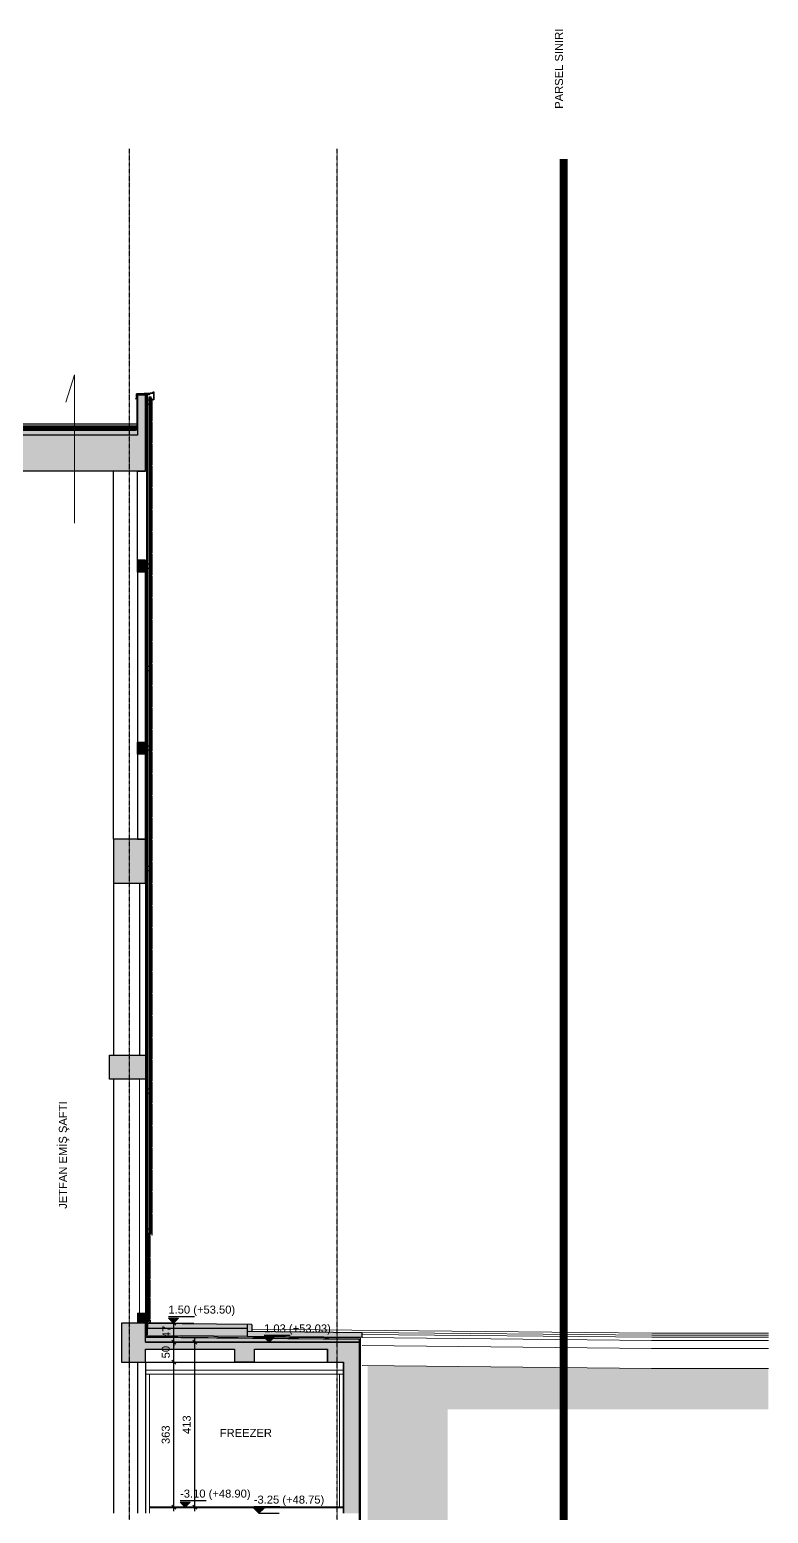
# Model space of a CAD drawing. Header units: centimetres. Extents: x -678439 to 71514, y -426864 to 8594.
# Drawn here: x 49980 to 51827, y 4885 to 8594 of the extents above; entities that cross this region are included whole.
import ezdxf

# ---------------------------------------------------------------- set-up
doc = ezdxf.new("R2010")
doc.units = ezdxf.units.CM
doc.header["$LTSCALE"] = 0.01
doc.header["$MEASUREMENT"] = 0
doc.header["$PDMODE"] = 3
for name, pattern in [('$0$CENTER', [50.8, 31.75, -6.35, 6.35, -6.35]), ('HIDDEN', [9.525, 6.35, -3.175]), ('HIDDEN2', [0.1875, 0.125, -0.0625])]:
    doc.linetypes.add(name, pattern=pattern)
doc.layers.get('0').update_dxf_attribs({"lineweight": 0})
doc.layers.get('DefPoints').update_dxf_attribs({"color": 200})
for name, color, linetype in [('$0$V-0_Axis', 8, '$0$CENTER'), ('Alu Panel', 24, 'Continuous'), ('ALUMINYUM', 144, 'Continuous'), ('AR-Water Isolation', 1, 'HIDDEN2'), ('AR-WB', 152, 'Continuous'), ('B-H', 9, 'Continuous'), ('GOR2', 152, 'Continuous'), ('IZ1', 9, 'HIDDEN2'), ('METAL', 122, 'Continuous'), ('SIVA', 151, 'Continuous'), ('TASYUNU', 30, 'Continuous'), ('V-0_Dimension', 1, 'Continuous'), ('V-0_Elevation_015', 103, 'Continuous'), ('V-0_Hatch_Concrete', 252, 'Continuous'), ('V-0_Notation_Level_500', 2, 'Continuous'), ('V-0_Text_Tr', 7, 'Continuous'), ('V-2_Column', 160, 'Continuous'), ('V-2_Wall', 4, 'Continuous'), ('V-7_Border', 83, 'Continuous')]:
    doc.layers.add(name, color=color, linetype=linetype)
for name, color, linetype, lineweight in [('AG-Floor_Concrete(with hardener)', 7, 'Continuous', 18), ('AG-Insulation_Heat_Rockwool', 95, 'BATTING', 13), ('AG-Wall-Cold Room Panel', 1, 'Continuous', 18), ('AI-115', 4, 'Continuous', 20), ('AR-COLUMN', 6, 'Continuous', 18), ('kaplama', 30, 'Continuous', 40), ('LIBERTA200', 213, 'Continuous', 18), ('Y-GORUNUS COK INCE', 9, 'Continuous', 5)]:
    doc.layers.add(name, color=color, linetype=linetype, lineweight=lineweight)
doc.styles.add('VIVA_100', font='arial.ttf', dxfattribs={"height": 20})
doc.linetypes.add('BATTING', pattern='A,0.0001,-0.1,[134,ltypeshp.shx,S=0.1,R=0,X=-0.1,Y=0],-0.2,[134,ltypeshp.shx,S=0.1,R=180,X=0.1,Y=0],-0.1', length=0.4001)
doc.dimstyles.new('VIVA_100', dxfattribs={"dimscale": 10, "dimtxt": 25, "dimasz": 1, "dimexe": 1, "dimexo": 1, "dimgap": 1, "dimtad": 1, "dimdec": 0, "dimzin": 3, "dimdsep": 46, "dimtxsty": 'VIVA_100', "dimblk": 'OBLIQUE', "dimcen": 0, "dimdle": 1, "dimclrd": 256, "dimclre": 256, "dimclrt": 256, "dimadec": 1, "dimazin": 0, "dimtfac": 0.75, "dimtdec": 0, "dimtix": 1, "dimtmove": 2, "dimatfit": 2, "dimldrblk": 'DOT', "dimfxlon": 1, "dimfrac": 1, "dimtolj": 1, "dimtzin": 0, "dimlwd": -1, "dimlwe": -1, "dimarcsym": 0})
pattern_1 = [(50, (0, 0), (14.3452037, -1.2550427), [1.5, -16.5]), (355, (0, 0), (-2.7750267, 15.0438427), [1.2, -13.2]), (100.451444, (1.195, -0.105), (11.570177, 13.7888), [1.274804, -14.0228422]), (46.1842, (0, 4), (21.3448266, -3.3103856), [2.25, -24.75]), (96.635635, (1.779, 3.724), (18.693239, 19.482372), [1.912207, -21.034275]), (351.184164, (0, 4), (18.693239, 19.482372), [1.8, -19.8]), (21, (2, 3), (11.938141, -8.0523778), [1.5, -16.5]), (326, (2, 3), (4.8663066, 14.503001), [1.2, -13.2]), (71.451445, (2.995, 2.329), (16.8044475, 6.450623), [1.274804, -14.0228422]), (37.5, (0, 0), (0.2431971, 6.6578771), [0, -13.04, 0, -13.4, 0, -13.25]), (7.5, (0, 0), (5.2613907, 7.8882342), [0, -7.64, 0, -12.74, 0, -5.05]), (327.5, (-4.46, 0), (10.6764487, -0.45109743), [0, -5, 0, -15.6, 0, -20.7]), (317.5, (-6.46, 0), (11.6637234, 2.0020996), [0, -6.5, 0, -10.36, 0, -14.7])]

# ---------------------------------------------------------------- blocks, each defined once
blk = doc.blocks.new('_OBLIQUE')
at = {"color": 0, "linetype": 'ByBlock'}
blk.add_line((-0.5, -0.5), (0.5, 0.5), dxfattribs=at)
blk = doc.blocks.new('*D91')
at = {"layer": 'DefPoints', "color": 0, "transparency": 16777216}
for p in [(50269.7, 5263), (50340.2, 5263), (50260.2, 4900)]:
    blk.add_point(p, dxfattribs=at)
at = {"layer": 'V-0_Dimension', "transparency": 16777216}
for p, q in [((50340.2, 4890), (50340.2, 5273)), ((50315.2, 5263), (50350.2, 5263)), ((50315.2, 4900), (50350.2, 4900))]:
    blk.add_line(p, q, dxfattribs=at)
at = {"layer": 'V-0_Dimension', "transparency": 16777216, "xscale": 10, "yscale": 10, "zscale": 10}
for p, rotation in [((50340.2, 5263), 90), ((50340.2, 4900), 270)]:
    blk.add_blockref('_OBLIQUE', p, dxfattribs=dict(at, rotation=rotation))
at = {"layer": 'V-0_Dimension', "transparency": 16777216, "insert": (50320, 5081.5), "char_height": 20, "attachment_point": 5, "rotation": 90, "style": 'VIVA_100'}
blk.add_mtext('\\A1;363 ', dxfattribs=at)
blk = doc.blocks.new('_DOT')
blk.add_line((-0.5, 0), (-1, 0))
at = {"const_width": 0.5}
blk.add_lwpolyline([(-0.25, 0, 1), (0.25, 0, 1)], format="xyb", close=True, dxfattribs=at)
blk = doc.blocks.new('*D92')
at = {"layer": 'DefPoints', "color": 0, "transparency": 16777216}
for p in [(50269.7, 5313), (50392.6, 5313), (50312.6, 4900)]:
    blk.add_point(p, dxfattribs=at)
at = {"layer": 'V-0_Dimension', "transparency": 16777216}
for p, q in [((50367.6, 5313), (50402.6, 5313)), ((50392.6, 4890), (50392.6, 5323)), ((50367.6, 4900), (50402.6, 4900))]:
    blk.add_line(p, q, dxfattribs=at)
at = {"layer": 'V-0_Dimension', "transparency": 16777216, "xscale": 10, "yscale": 10, "zscale": 10}
for p, rotation in [((50392.6, 5313), 90), ((50392.6, 4900), 270)]:
    blk.add_blockref('_OBLIQUE', p, dxfattribs=dict(at, rotation=rotation))
at = {"layer": 'V-0_Dimension', "transparency": 16777216, "insert": (50372.4, 5106.5), "char_height": 20, "attachment_point": 5, "rotation": 90, "style": 'VIVA_100'}
blk.add_mtext('\\A1;413 ', dxfattribs=at)
blk = doc.blocks.new('*D93')
at = {"layer": 'DefPoints', "color": 0, "transparency": 16777216}
for p in [(50269.7, 5313), (50340.2, 5313), (50269.7, 5263)]:
    blk.add_point(p, dxfattribs=at)
at = {"layer": 'V-0_Dimension', "transparency": 16777216}
for p, q in [((50315.2, 5313), (50350.2, 5313)), ((50340.2, 5253), (50340.2, 5323)), ((50315.2, 5263), (50350.2, 5263))]:
    blk.add_line(p, q, dxfattribs=at)
at = {"layer": 'V-0_Dimension', "transparency": 16777216, "xscale": 10, "yscale": 10, "zscale": 10}
for p, rotation in [((50340.2, 5313), 90), ((50340.2, 5263), 270)]:
    blk.add_blockref('_OBLIQUE', p, dxfattribs=dict(at, rotation=rotation))
at = {"layer": 'V-0_Dimension', "transparency": 16777216, "insert": (50320, 5288), "char_height": 20, "attachment_point": 5, "rotation": 90, "style": 'VIVA_100'}
blk.add_mtext('\\A1;50 ', dxfattribs=at)
blk = doc.blocks.new('VIDA1')
for p, q in [((-7, 3), (-7, 4)), ((7, 4), (-7, 4)), ((-7, 0), (-7, 3)), ((7, 3), (-7, 3)), ((-2, 0), (-7, 0)), ((-6, 4), (-6, 4)), ((6, 4), (-6, 4)), ((-3, 8), (-5, 7)), ((-5, 4), (-5, 7)), ((-2, 7), (-3, 8)), ((3, 8), (-3, 8)), ((-2, 7), (-2, 8)), ((-2, 7), (-2, 4)), ((-2, -1), (-2, 3)), ((-2, -2), (-2, 3)), ((-1, -1), (-1, 3)), ((0, -1), (0, 3)), ((0, -1), (0, 3)), ((1, -1), (1, 3)), ((2, 7), (2, 8)), ((2, 7), (3, 8)), ((2, 7), (2, 4)), ((2, -1), (2, 3)), ((2, -2), (2, 3)), ((7, 0), (2, 0)), ((3, 8), (5, 7)), ((5, 4), (5, 7)), ((6, 4), (6, 4)), ((7, 3), (7, 4)), ((7, 0), (7, 3)), ((3, -1), (-3, -3)), ((2, -2), (-3, -3)), ((-3, -3), (-2, -2)), ((3, -3), (-3, -5)), ((2, -4), (-3, -5)), ((-3, -5), (-2, -4)), ((3, -5), (-3, -7)), ((2, -6), (-3, -7)), ((-3, -7), (-2, -6)), ((3, -7), (-3, -9)), ((2, -8), (-3, -9)), ((-3, -9), (-2, -8)), ((3, -9), (-3, -11)), ((2, -10), (-3, -11)), ((-3, -11), (-2, -10)), ((-2, -2), (3, -1)), ((-2, -4), (3, -3)), ((-2, -4), (-2, -3)), ((-2, -6), (3, -5)), ((-2, -6), (-2, -5)), ((-2, -8), (3, -7)), ((-2, -8), (-2, -7)), ((-2, -10), (3, -9)), ((-2, -10), (-2, -9)), ((-2, -15), (-2, -12)), ((0, -16), (-2, -15)), ((-1, -12), (0, -12)), ((0, -16), (-1, -12)), ((2, -15), (0, -12)), ((0, -16), (2, -15)), ((3, -1), (2, -2)), ((2, -3), (2, -2)), ((3, -3), (2, -4)), ((2, -6), (2, -4)), ((3, -5), (2, -6)), ((2, -8), (2, -6)), ((3, -7), (2, -8)), ((2, -10), (2, -8)), ((3, -9), (2, -10)), ((2, -15), (2, -10))]:
    blk.add_line(p, q)
blk = doc.blocks.new('*D126')
at = {"layer": 'DefPoints', "color": 0, "transparency": 16777216}
for p in [(50269.7, 5360), (50340.2, 5360), (50269.7, 5313)]:
    blk.add_point(p, dxfattribs=at)
at = {"layer": 'V-0_Dimension', "transparency": 16777216}
for p, q in [((50315.2, 5360), (50350.2, 5360)), ((50340.2, 5360), (50340.2, 5370)), ((50340.2, 5313), (50340.2, 5360)), ((50315.2, 5313), (50350.2, 5313)), ((50340.2, 5313), (50340.2, 5303))]:
    blk.add_line(p, q, dxfattribs=at)
at = {"layer": 'V-0_Dimension', "transparency": 16777216, "xscale": 10, "yscale": 10, "zscale": 10}
for p, rotation in [((50340.2, 5360), 270), ((50340.2, 5313), 90)]:
    blk.add_blockref('_OBLIQUE', p, dxfattribs=dict(at, rotation=rotation))
at = {"layer": 'V-0_Dimension', "transparency": 16777216, "insert": (50321.4, 5338.7), "char_height": 20, "attachment_point": 5, "rotation": 90, "style": 'VIVA_100'}
blk.add_mtext('\\A1;47 ', dxfattribs=at)
blk = doc.blocks.new('*U31')
blk.add_hatch(color=256).paths.add_polyline_path([(12.8, 12.8), (-12.8, 12.8), (0, 0)])
for p, q in [((-12.8, 17.4), (52.2, 17.4)), ((0, 0), (50.4, 0))]:
    blk.add_line(p, q)
blk.add_lwpolyline([(0, 0), (-12.8, 12.8), (12.8, 12.8)], close=True)
at = {"style": 'VIVA_100'}
blk.add_attdef('%%P0.00', (-12.8, 24.3), '', height=20, dxfattribs=at)
blk = doc.blocks.new('*U83')
blk.add_hatch(color=256).paths.add_polyline_path([(12.8, 12.8), (-12.8, 12.8), (0, 0)])
for p, q in [((-12.8, 17.4), (52.2, 17.4)), ((0, 0), (50.4, 0))]:
    blk.add_line(p, q)
blk.add_lwpolyline([(0, 0), (-12.8, 12.8), (12.8, 12.8)], close=True)
at = {"style": 'VIVA_100'}
blk.add_attdef('%%P0.00', (-12.8, 24.3), '', height=20, dxfattribs=at)
blk = doc.blocks.new('kot-b-b')
at = {"layer": 'V-0_Notation_Level_500', "transparency": 33554687}
blk.add_line((21455.2, 5350), (21391.4, 5350), dxfattribs=at)
for name, p, values in [('*U83', (21455.2, 5350), {'%%P0.00': '1.50 (+53.50)'}), ('*U31', (21694.4, 5303), {'%%P0.00': '1.03 (+53.03)'}), ('*U83', (21484.4, 4890), {'%%P0.00': '-3.10 (+48.90)'}), ('*U83', (21668.7, 4875), {'%%P0.00': '-3.25 (+48.75)'})]:
    blk.add_blockref(name, p, dxfattribs=at).add_auto_attribs(values)

msp = doc.modelspace()

# ---------------------------------------------------------------- hatches: boundary and pattern name
at = {"ltscale": 0.3}
h = msp.add_hatch(dxfattribs=at)
h.set_pattern_fill('EARTH', color=16, scale=10)
h.set_pattern_definition([(3e-14, (-9498.566, -12628.464), (63.5, 63.5), [63.5, -63.5]), (3e-14, (-9498.566, -12604.65), (63.5, 63.5), [63.5, -63.5]), (3e-14, (-9498.566, -12580.84), (63.5, 63.5), [63.5, -63.5]), (90, (-9490.63, -12572.9), (-63.5, 63.5), [63.5, -63.5]), (90, (-9466.816, -12572.9), (-63.5, 63.5), [63.5, -63.5]), (90, (-9443, -12572.9), (-63.5, 63.5), [63.5, -63.5])])
h.paths.add_polyline_path([(51534.7, 5247), (50824.7, 5254.1), (50824.7, 2000), (50864.7, 2000), (50864.7, 1960), (50824.7, 1970), (41219.3, 1970), (41219.3, 1760), (51024.7, 1760), (51024.7, 5145), (51826.8, 5145), (51826.8, 5247)])
at = {"layer": 'B-H'}
h = msp.add_hatch(dxfattribs=at)
h.set_pattern_fill('AR-CONC', color=256, scale=2, style=0)
h.set_pattern_definition(pattern_1)
h.paths.add_polyline_path([(45169.7, 7593), (50249.7, 7593), (50249.7, 7580), (45169.7, 7580)])
h = msp.add_hatch(dxfattribs=at)
h.set_pattern_fill('AR-SAND', color=256, scale=2, style=0)
h.set_pattern_definition([(37.5, (0, 0), (-0.12598672, 3.85364754), [0, -3.04, 0, -3.4, 0, -3.25]), (7.5, (0, 0), (3.5395534, 5.64429213), [0, -1.64, 0, -2.74, 0, -1.05]), (327.5, (-2.46, 0), (6.22828372, 0.0113181), [0, -1, 0, -3.6, 0, -4.7]), (317.5, (-2.46, 0), (6.0122532, 1.75535113), [0, -0.5, 0, -2.36, 0, -2.7])])
h.paths.add_polyline_path([(50274.7, 5348.1), (50523.2, 5348.1), (50523.2, 5328.1), (50274.7, 5330.6)])
h = msp.add_hatch(dxfattribs=at)
h.set_pattern_fill('AR-CONC', color=256, scale=2, style=0)
h.set_pattern_definition(pattern_1)
h.paths.add_polyline_path([(50269.7, 5313), (50269.8, 5325.7), (50802.7, 5320.3), (50804.7, 5318.3), (50804.7, 5313)])
at = {"layer": 'V-0_Hatch_Concrete', "transparency": 33554534}
h = msp.add_hatch(color=256, dxfattribs=at)
h.dxf.hatch_style = 1
h.paths.add_polyline_path([(50269.7, 7680), (50249.7, 7680), (50249.7, 7580), (45169.7, 7580), (45169.7, 7680), (45149.7, 7680), (45149.7, 7490), (50269.7, 7490)])
h.paths.add_polyline_path([(50269.7, 6030), (50179.7, 6030), (50179.7, 5970), (50269.7, 5970)])
h = msp.add_hatch(color=256, dxfattribs=at)
h.dxf.hatch_style = 1
h.paths.add_polyline_path([(50269.7, 7267.5), (50249.7, 7267.5), (50249.7, 7237.5), (50269.7, 7237.5)])
h = msp.add_hatch(color=256, dxfattribs=at)
h.dxf.hatch_style = 1
h.paths.add_polyline_path([(50269.7, 6812.5), (50249.7, 6812.5), (50249.7, 6782.5), (50269.7, 6782.5)])
h = msp.add_hatch(color=256, dxfattribs=at)
h.dxf.hatch_style = 1
h.paths.add_polyline_path([(50269.7, 6570), (50189.7, 6570), (50189.7, 6460), (50269.7, 6460)])
h = msp.add_hatch(color=256, dxfattribs=at)
h.dxf.hatch_style = 1
h.paths.add_polyline_path([(50269.7, 5385), (50249.7, 5385), (50249.7, 5360), (50269.7, 5360)])
h = msp.add_hatch(color=256, dxfattribs=at)
h.dxf.hatch_style = 1
h.paths.add_polyline_path([(50804.7, 5313), (50269.7, 5313), (50269.7, 5360), (50209.7, 5360), (50209.7, 5263), (50269.7, 5263), (50269.7, 5295), (50492.2, 5295), (50492.2, 5263), (50542.2, 5263), (50542.2, 5295), (50724.7, 5295), (50724.7, 5263), (50764.7, 5263), (50764.7, 4885), (50804.7, 4885)])
h = msp.add_hatch(color=256, dxfattribs=at)
h.dxf.hatch_style = 1
h.paths.add_polyline_path([(50523.2, 5358.1), (50274.7, 5360), (50274.7, 5348.1), (50523.2, 5348.1)])
h.paths.add_polyline_path([(50535.2, 5356), (50533.2, 5358), (50523.2, 5358.1), (50523.2, 5348.1), (50523.2, 5340.1), (50535.2, 5340)])
h.paths.add_polyline_path([(50810.8, 5337.2), (50523.2, 5340.1), (50523.2, 5328.1), (50810.8, 5325.2)])

# ---------------------------------------------------------------- linework, layer by layer
at = {"layer": '$0$V-0_Axis'}
for p, q in [((50229.7, 1440), (50229.7, 8296.2)), ((50748.7, 1440), (50748.7, 8296.2))]:
    msp.add_line(p, q, dxfattribs=at)
for p, q in [((50092, 7731), (50070, 7663)), ((50092, 7360), (50092, 7731))]:
    msp.add_line(p, q)
at = {"layer": 'AG-Floor_Concrete(with hardener)', "color": 30, "ltscale": 0.3}
for p, q in [((50535.2, 5345), (51535.2, 5335)), ((50810.8, 5337.2), (51535.1, 5330)), ((50810.8, 5332.2), (51535.1, 5325)), ((50810.8, 5324.2), (51535, 5317)), ((50810.8, 5304.2), (51534.8, 5297))]:
    msp.add_line(p, q, dxfattribs=at)
for points in [[(51535.2, 5335), (51826.8, 5335)], [(51535.2, 5330), (51826.8, 5330)], [(51535.2, 5325), (51826.8, 5325)], [(51535.2, 5317), (51826.8, 5317)], [(51535.2, 5297), (51826.8, 5297)], [(50810.8, 5254.2), (51534.7, 5247), (51826.8, 5247)]]:
    msp.add_lwpolyline(points, dxfattribs=at)
at = {"layer": 'AG-Insulation_Heat_Rockwool', "linetype": 'Continuous', "ltscale": 0.6}
for p, q in [((50247.7, 7603), (50247.7, 7682)), ((50249.7, 7680), (50249.7, 7682)), ((50269.7, 7680), (50274.7, 7680)), ((50274.7, 7680), (50274.7, 7682)), ((50274.7, 6333.5), (50274.7, 7680)), ((50274.7, 5330.6), (50274.7, 6333.5)), ((50274.7, 5330.6), (50274.7, 5348.1)), ((50274.7, 5330.6), (50523.2, 5328.1))]:
    msp.add_line(p, q, dxfattribs=at)
at = {"layer": 'AG-Insulation_Heat_Rockwool', "ltscale": 0.25}
for p, q in [((50248.7, 7603), (50248.7, 7682)), ((50249.7, 7681), (50274.7, 7681))]:
    msp.add_line(p, q, dxfattribs=at)
at = {"layer": 'AG-Insulation_Heat_Rockwool', "ltscale": 0.6}
for p, q in [((50272.2, 6333.5), (50272.2, 7680)), ((50249.7, 7600.5), (45169.7, 7600.5)), ((50249.7, 7595.5), (45169.7, 7595.5)), ((50272.2, 5328.1), (50272.2, 6333.5)), ((50272.2, 5328.1), (50807.2, 5322.8)), ((50807.2, 1989.7), (50807.2, 5322.8))]:
    msp.add_line(p, q, dxfattribs=at)
at = {"layer": 'AG-Wall-Cold Room Panel', "ltscale": 1000}
for p, q in [((50269.7, 4885), (50269.7, 5243)), ((50279.7, 4885), (50279.7, 5233)), ((50754.7, 4900), (50754.7, 5233))]:
    msp.add_line(p, q, dxfattribs=at)
for points in [[(50269.7, 5243), (50764.7, 5243)], [(50269.7, 5233), (50764.7, 5233)]]:
    msp.add_lwpolyline(points, dxfattribs=at)
at = {"layer": 'AI-115', "ltscale": 0.3}
for p, q in [((50254.7, 5970), (50254.7, 5385)), ((50269.7, 5970), (50269.7, 5385)), ((50269.7, 5940), (50269.7, 5385))]:
    msp.add_line(p, q, dxfattribs=at)
at = {"layer": 'Alu Panel', "ltscale": 0.0002}
for p, q in [((50280.9, 5367.5, 0), (50278.7, 5368.8, 0)), ((50279, 5369, 0), (50279, 5372.2, 0)), ((50281.2, 5367.7, 0), (50279, 5369, 0)), ((50280.1, 5371, 0), (50280.4, 5371, 0)), ((50280.9, 5367.5, 0), (50280.9, 5361.4, 0)), ((50281.2, 5367.7, 0), (50281.2, 5361.4, 0))]:
    msp.add_line(p, q, dxfattribs=at)
msp.add_lwpolyline([(50280.8, 5361.3), (50277.8, 5361.3), (50277.8, 5361), (50280.8, 5361)], dxfattribs=at)
at = {"layer": 'Alu Panel', "ltscale": 0.0002, "elevation": 0}
for points in [[(50280.4, 5371), (50280.4, 5372.5), (50278.7, 5372.5)], [(50280.1, 5371), (50280.1, 5372.2), (50279, 5372.2)]]:
    msp.add_lwpolyline(points, dxfattribs=at)
at = {"layer": 'Alu Panel', "ltscale": 0.0002}
for radius, end in [(0.1, 0), (0.39, 360)]:
    msp.add_arc((50280.8, 5361.4, 0), radius, 270, end, dxfattribs=at)
at = {"layer": 'ALUMINYUM'}
msp.add_lwpolyline([(50244.9, 7670.9), (50244.7, 7671.1), (50246.4, 7672.9, 0.198912), (50246.4, 7672.9), (50246.4, 7683.4, -0.39897), (50246.8, 7683.8), (50285.2, 7686, 0.111104), (50285.3, 7686), (50289.6, 7688.5, -0.567831), (50290.2, 7688.1, 0), (50290.2, 7668.9, -0.414214), (50289.8, 7668.5), (50284.7, 7670.2), (50284.7, 7672), (50285, 7672), (50285, 7670.4), (50289.8, 7668.8, 0.414214), (50289.9, 7668.9, 0), (50289.9, 7688.1, 0.264111), (50289.8, 7688.2, 0.264111), (50289.7, 7688.2), (50285.4, 7685.7, -0.111104), (50285.3, 7685.7), (50246.8, 7683.5, 0.40273), (50246.7, 7683.4), (50246.7, 7672.9, -0.198912), (50246.6, 7672.7), (50244.9, 7670.9)], format="xyb", dxfattribs=at)
at = {"layer": 'AR-COLUMN', "ltscale": 2.5}
for p in [(50802.7, 5320.3), (50804.7, 5313)]:
    msp.add_line(p, (50804.7, 5318.3), dxfattribs=at)
at = {"layer": 'AR-Water Isolation', "ltscale": 4, "const_width": 0.3}
for points in [[(47709.7, 7593.5), (50244.5, 7593.5), (50249.2, 7598.2), (50249.2, 7617), (50249.4, 7617.5), (50249.4, 7619.5)], [(47709.7, 7593.2), (50244.6, 7593.2), (50249.5, 7598.1), (50249.5, 7617)]]:
    msp.add_lwpolyline(points, dxfattribs=at)
at = {"layer": 'AR-Water Isolation', "linetype": 'Continuous'}
for points in [[(47709.7, 7593.6), (50244.4, 7593.6), (50249.1, 7598.2), (50249.1, 7617.1), (50249.3, 7617.6), (50249.3, 7619.5)], [(47709.7, 7593.3), (50244.6, 7593.3), (50249.4, 7598.1), (50249.4, 7617)]]:
    msp.add_lwpolyline(points, dxfattribs=at)
at = {"layer": 'AR-Water Isolation', "ltscale": 6, "const_width": 0.3}
msp.add_lwpolyline([(50269.8, 5385), (50269.8, 5330.7), (50274.7, 5325.8), (50802.7, 5320.5), (50804.8, 5318.4), (50804.8, 1990)], dxfattribs=at)
at = {"layer": 'AR-Water Isolation', "linetype": 'Continuous', "ltscale": 2.5}
for points in [[(50269.7, 5385), (50269.7, 5330.7), (50274.7, 5325.6), (50802.7, 5320.3), (50804.7, 5318.3), (50804.7, 1990)], [(50270, 5385), (50270, 5330.8), (50274.8, 5325.9), (50802.8, 5320.6), (50805, 5318.4), (50805, 1990)]]:
    msp.add_lwpolyline(points, dxfattribs=at)
at = {"layer": 'AR-WB', "const_width": 0.1}
msp.add_lwpolyline([(50809.6, 5325.3), (50809.7, 1990), (50810.9, 1990), (50810.8, 5325.2)], dxfattribs=at)
at = {"layer": 'GOR2'}
for p, q in [((50278.7, 6334.1, 0), (50278.7, 7676.5, 0)), ((50278.7, 7676.5, 0), (50283.7, 7676.5, 0)), ((50282.2, 6334.1, 0), (50282.2, 7676.5, 0)), ((50283.7, 6334.1, 0), (50283.7, 7676.5, 0)), ((50278.7, 5584.6, 0), (50278.7, 6334.1, 0)), ((50282.2, 5584.6, 0), (50282.2, 6334.1, 0)), ((50273.7, 5583.6, 0), (50273.7, 5582.7, 0)), ((50273.7, 5583.6, 0), (50273.7, 5365.5, 0)), ((50278.7, 5583.6, 0), (50273.7, 5583.6, 0)), ((50277.1, 5583.6, 0), (50277.1, 5365.5, 0)), ((50278.7, 5584.6, 0), (50283.7, 5584.6, 0)), ((50278.7, 5583.6, 0), (50278.7, 5365.5, 0)), ((50273.7, 5365.5, 0), (50278.7, 5365.5, 0))]:
    msp.add_line(p, q, dxfattribs=at)
msp.add_lwpolyline([(50282.2, 7668), (50269.7, 7668), (50269.7, 7658), (50282.2, 7658)], dxfattribs=at)
at = {"layer": 'GOR2', "elevation": 0}
for points in [[(50282.2, 7257.5), (50269.7, 7257.5), (50269.7, 7247.5), (50282.2, 7247.5)], [(50282.2, 7002), (50269.7, 7002), (50269.7, 6992), (50282.2, 6992)], [(50282.2, 6802.5), (50269.7, 6802.5), (50269.7, 6792.5), (50282.2, 6792.5)], [(50282.2, 6502), (50269.7, 6502), (50269.7, 6492), (50282.2, 6492)], [(50282.2, 5945.6), (50269.7, 5945.6), (50269.7, 5935.6), (50282.2, 5935.6)], [(50282.2, 5595.6), (50269.7, 5595.6), (50269.7, 5585.6), (50282.2, 5585.6)], [(50277.1, 5582.6), (50269.7, 5582.6), (50269.7, 5572.6), (50277.1, 5572.6)], [(50277.1, 5376.5), (50269.7, 5376.5), (50269.7, 5366.5), (50277.1, 5366.5)]]:
    msp.add_lwpolyline(points, dxfattribs=at)
at = {"layer": 'GOR2', "lineweight": 0}
msp.add_lwpolyline([(50279.5, 5361), (50278.4, 5361, 0.351061), (50278.4, 5360), (50279.5, 5360, 0.351061)], format="xyb", close=True, dxfattribs=at)
at = {"layer": 'GOR2'}
for centre in [(50280.3, 7664.2, 0), (50280.3, 7661.1, 0), (50281.3, 7661.1, 0), (50281.3, 7664.2, 0), (50280.3, 7253.7, 0), (50280.3, 7250.6, 0), (50281.3, 7250.6, 0), (50281.3, 7253.7, 0), (50280.3, 6998.2, 0), (50280.3, 6995.1, 0), (50281.3, 6995.1, 0), (50281.3, 6998.2, 0), (50280.3, 6798.7, 0), (50280.3, 6795.6, 0), (50281.3, 6795.6, 0), (50281.3, 6798.7, 0), (50280.3, 6498.2, 0), (50280.3, 6495.1, 0), (50281.3, 6495.1, 0), (50281.3, 6498.2, 0), (50280.3, 5941.8, 0), (50280.3, 5938.7, 0), (50281.3, 5938.7, 0), (50281.3, 5941.8, 0), (50275.3, 5578.8, 0), (50275.3, 5575.7, 0), (50276.3, 5575.7, 0), (50276.3, 5578.8, 0), (50280.3, 5591.8, 0), (50280.3, 5588.7, 0), (50281.3, 5588.7, 0), (50281.3, 5591.8, 0), (50275.3, 5372.7, 0), (50275.3, 5369.6, 0), (50276.3, 5369.6, 0), (50276.3, 5372.7, 0)]:
    msp.add_circle(centre, 0.16, dxfattribs=at)
at = {"layer": 'GOR2', "lineweight": 0}
msp.add_arc((50281.4, 5360.5), 0.81, 141.6013, 218.9781, dxfattribs=at)
at = {"layer": 'IZ1'}
for p, q in [((50269.9, 7668, 0), (50269.9, 7658, 0)), ((50282.2, 7668), (50282.7, 7668, 0)), ((50282.7, 7658, 0), (50282.2, 7658, 0)), ((50282.7, 7668, 0), (50282.7, 7658, 0)), ((50269.9, 7257.5, 0), (50269.9, 7247.5, 0)), ((50282.2, 7257.5, 0), (50282.7, 7257.5, 0)), ((50282.7, 7247.5, 0), (50282.2, 7247.5, 0)), ((50282.7, 7257.5, 0), (50282.7, 7247.5, 0)), ((50269.9, 7002, 0), (50269.9, 6992, 0)), ((50282.2, 7002, 0), (50282.7, 7002, 0)), ((50282.7, 6992, 0), (50282.2, 6992)), ((50282.7, 7002, 0), (50282.7, 6992, 0)), ((50269.9, 6802.5), (50269.9, 6792.5)), ((50269.9, 6797, 0), (50269.9, 6787, 0)), ((50282.2, 6802.5, 0), (50282.7, 6802.5, 0)), ((50282.7, 6792.5, 0), (50282.2, 6792.5, 0)), ((50282.7, 6802.5, 0), (50282.7, 6792.5, 0)), ((50269.9, 6502, 0), (50269.9, 6492, 0)), ((50282.2, 6502, 0), (50282.7, 6502, 0)), ((50282.7, 6492, 0), (50282.2, 6492)), ((50282.7, 6502, 0), (50282.7, 6492, 0)), ((50269.9, 5945.6, 0), (50269.9, 5935.6, 0)), ((50282.2, 5945.6, 0), (50282.7, 5945.6, 0)), ((50282.7, 5935.6, 0), (50282.2, 5935.6, 0)), ((50282.7, 5945.6, 0), (50282.7, 5935.6, 0)), ((50269.9, 5572.6, 0), (50269.7, 5572.6, 0)), ((50269.9, 5595.6, 0), (50269.9, 5585.6, 0)), ((50269.9, 5587.5, 0), (50269.9, 5577.5, 0)), ((50269.9, 5582.6, 0), (50269.9, 5572.6, 0)), ((50277.7, 5582.6, 0), (50277.1, 5582.6, 0)), ((50277.7, 5572.6, 0), (50277.1, 5572.6, 0)), ((50277.7, 5582.6, 0), (50277.7, 5572.6, 0)), ((50282.2, 5595.6, 0), (50282.7, 5595.6, 0)), ((50282.7, 5585.6, 0), (50282.2, 5585.6, 0)), ((50282.7, 5595.6, 0), (50282.7, 5585.6, 0)), ((50269.9, 5376.5, 0), (50269.9, 5366.5, 0)), ((50277.7, 5376.5, 0), (50277.1, 5376.5, 0)), ((50277.7, 5366.5, 0), (50277.1, 5366.5, 0)), ((50277.7, 5376.5, 0), (50277.7, 5366.5, 0))]:
    msp.add_line(p, q, dxfattribs=at)
at = {"layer": 'kaplama'}
msp.add_lwpolyline([(50279.7, 4900), (50764.7, 4900)], dxfattribs=at)
at = {"layer": 'LIBERTA200'}
for p, q in [((50285.2, 7672.3, 0), (50283.7, 7672.3, 0)), ((50283.7, 7672.3, 0), (50283.7, 7669.1, 0)), ((50283.7, 7669.1, 0), (50286.1, 7667.6, 0)), ((50283.8, 7669.1, 0), (50283.8, 7672.2, 0)), ((50283.8, 7672.2, 0), (50285.1, 7672.2, 0)), ((50286.2, 7667.7, 0), (50283.8, 7669.1, 0)), ((50285.1, 7672.2, 0), (50285.1, 7671, 0)), ((50285.1, 7671, 0), (50285.2, 7671, 0)), ((50285.2, 7671, 0), (50285.2, 7672.3, 0)), ((50285.2, 5637.3, 0), (50283.7, 5637.3, 0)), ((50283.7, 5637.3, 0), (50283.7, 5634.1, 0)), ((50283.7, 5634.1, 0), (50286.1, 5632.6, 0)), ((50283.8, 5634.1, 0), (50283.8, 5637.2, 0)), ((50283.8, 5637.2, 0), (50285.1, 5637.2, 0)), ((50286.2, 5632.7, 0), (50283.8, 5634.1, 0)), ((50285.1, 5637.2, 0), (50285.1, 5636, 0)), ((50285.1, 5636, 0), (50285.2, 5636, 0)), ((50285.2, 5636, 0), (50285.2, 5637.3, 0)), ((50286.1, 5632.6, 0), (50286.1, 5580.1, 0)), ((50286.2, 5580, 0), (50286.2, 5632.7, 0)), ((50280.2, 5582.3, 0), (50278.7, 5582.3, 0)), ((50278.7, 5582.3, 0), (50278.7, 5579.1, 0)), ((50278.7, 5579.1, 0), (50281.1, 5577.6, 0)), ((50278.8, 5579.1, 0), (50278.8, 5582.2, 0)), ((50278.8, 5582.2, 0), (50280.1, 5582.2, 0)), ((50281.2, 5577.7, 0), (50278.8, 5579.1, 0)), ((50280.1, 5582.2, 0), (50280, 5582.2, 0)), ((50280, 5582.2, 0), (50280, 5580.9, 0)), ((50280, 5580.9, 0), (50286.2, 5580)), ((50280.1, 5580.9, 0), (50280.1, 5582.2, 0)), ((50280.1, 5580.9, 0), (50286.1, 5580.1, 0))]:
    msp.add_line(p, q, dxfattribs=at)
at = {"layer": 'LIBERTA200', "color": 9}
for p, q in [((50283.7, 6334.1, 0), (50283.7, 7669.1, 0)), ((50283.7, 5584.6, 0), (50283.7, 6334.1, 0))]:
    msp.add_line(p, q, dxfattribs=at)
at = {"layer": 'LIBERTA200', "elevation": 0}
for points in [[(50285.2, 7671), (50285.2, 7672.3), (50283.7, 7672.3), (50283.7, 7669.1), (50286.1, 7667.6), (50286.1, 7615.3), (50285.1, 7615.9), (50285.1, 7617.2), (50285, 7617.2), (50285, 7615.9), (50286.2, 7615.2), (50286.2, 7667.7), (50283.8, 7669.1), (50283.8, 7672.2), (50285.1, 7672.2), (50285.1, 7671)], [(50285.2, 7616), (50285.2, 7617.3), (50283.7, 7617.3), (50283.7, 7614.1), (50286.1, 7612.6), (50286.1, 7560.3), (50285.1, 7560.9), (50285.1, 7562.2), (50285, 7562.2), (50285, 7560.9), (50286.2, 7560.2), (50286.2, 7612.7), (50283.8, 7614.1), (50283.8, 7617.2), (50285.1, 7617.2), (50285.1, 7616)], [(50285.2, 7561), (50285.2, 7562.3), (50283.7, 7562.3), (50283.7, 7559.1), (50286.1, 7557.6), (50286.1, 7505.3), (50285.1, 7505.9), (50285.1, 7507.2), (50285, 7507.2), (50285, 7505.9), (50286.2, 7505.2), (50286.2, 7557.7), (50283.8, 7559.1), (50283.8, 7562.2), (50285.1, 7562.2), (50285.1, 7561)], [(50285.2, 7506), (50285.2, 7507.3), (50283.7, 7507.3), (50283.7, 7504.1), (50286.1, 7502.6), (50286.1, 7450.3), (50285.1, 7450.9), (50285.1, 7452.2), (50285, 7452.2), (50285, 7450.9), (50286.2, 7450.2), (50286.2, 7502.7), (50283.8, 7504.1), (50283.8, 7507.2), (50285.1, 7507.2), (50285.1, 7506)], [(50285.2, 7451), (50285.2, 7452.3), (50283.7, 7452.3), (50283.7, 7449.1), (50286.1, 7447.6), (50286.1, 7395.3), (50285.1, 7395.9), (50285.1, 7397.2), (50285, 7397.2), (50285, 7395.9), (50286.2, 7395.2), (50286.2, 7447.7), (50283.8, 7449.1), (50283.8, 7452.2), (50285.1, 7452.2), (50285.1, 7451)], [(50285.2, 7396), (50285.2, 7397.3), (50283.7, 7397.3), (50283.7, 7394.1), (50286.1, 7392.6), (50286.1, 7340.3), (50285.1, 7340.9), (50285.1, 7342.2), (50285, 7342.2), (50285, 7340.9), (50286.2, 7340.2), (50286.2, 7392.7), (50283.8, 7394.1), (50283.8, 7397.2), (50285.1, 7397.2), (50285.1, 7396)], [(50285.2, 7341), (50285.2, 7342.3), (50283.7, 7342.3), (50283.7, 7339.1), (50286.1, 7337.6), (50286.1, 7285.3), (50285.1, 7285.9), (50285.1, 7287.2), (50285, 7287.2), (50285, 7285.9), (50286.2, 7285.2), (50286.2, 7337.7), (50283.8, 7339.1), (50283.8, 7342.2), (50285.1, 7342.2), (50285.1, 7341)], [(50285.2, 7286), (50285.2, 7287.3), (50283.7, 7287.3), (50283.7, 7284.1), (50286.1, 7282.6), (50286.1, 7230.3), (50285.1, 7230.9), (50285.1, 7232.2), (50285, 7232.2), (50285, 7230.9), (50286.2, 7230.2), (50286.2, 7282.7), (50283.8, 7284.1), (50283.8, 7287.2), (50285.1, 7287.2), (50285.1, 7286)], [(50285.2, 7231), (50285.2, 7232.3), (50283.7, 7232.3), (50283.7, 7229.1), (50286.1, 7227.6), (50286.1, 7175.3), (50285.1, 7175.9), (50285.1, 7177.2), (50285, 7177.2), (50285, 7175.9), (50286.2, 7175.2), (50286.2, 7227.7), (50283.8, 7229.1), (50283.8, 7232.2), (50285.1, 7232.2), (50285.1, 7231)], [(50285.2, 7176), (50285.2, 7177.3), (50283.7, 7177.3), (50283.7, 7174.1), (50286.1, 7172.6), (50286.1, 7120.3), (50285.1, 7120.9), (50285.1, 7122.2), (50285, 7122.2), (50285, 7120.9), (50286.2, 7120.2), (50286.2, 7172.7), (50283.8, 7174.1), (50283.8, 7177.2), (50285.1, 7177.2), (50285.1, 7176)], [(50285.2, 7121), (50285.2, 7122.3), (50283.7, 7122.3), (50283.7, 7119.1), (50286.1, 7117.6), (50286.1, 7065.3), (50285.1, 7065.9), (50285.1, 7067.2), (50285, 7067.2), (50285, 7065.9), (50286.2, 7065.2), (50286.2, 7117.7), (50283.8, 7119.1), (50283.8, 7122.2), (50285.1, 7122.2), (50285.1, 7121)], [(50285.2, 7066), (50285.2, 7067.3), (50283.7, 7067.3), (50283.7, 7064.1), (50286.1, 7062.6), (50286.1, 7010.3), (50285.1, 7010.9), (50285.1, 7012.2), (50285, 7012.2), (50285, 7010.9), (50286.2, 7010.2), (50286.2, 7062.7), (50283.8, 7064.1), (50283.8, 7067.2), (50285.1, 7067.2), (50285.1, 7066)], [(50285.2, 7011), (50285.2, 7012.3), (50283.7, 7012.3), (50283.7, 7009.1), (50286.1, 7007.6), (50286.1, 6955.3), (50285.1, 6955.9), (50285.1, 6957.2), (50285, 6957.2), (50285, 6955.9), (50286.2, 6955.2), (50286.2, 7007.7), (50283.8, 7009.1), (50283.8, 7012.2), (50285.1, 7012.2), (50285.1, 7011)], [(50285.2, 6956), (50285.2, 6957.3), (50283.7, 6957.3), (50283.7, 6954.1), (50286.1, 6952.6), (50286.1, 6900.3), (50285.1, 6900.9), (50285.1, 6902.2), (50285, 6902.2), (50285, 6900.9), (50286.2, 6900.2), (50286.2, 6952.7), (50283.8, 6954.1), (50283.8, 6957.2), (50285.1, 6957.2), (50285.1, 6956)], [(50285.2, 6901), (50285.2, 6902.3), (50283.7, 6902.3), (50283.7, 6899.1), (50286.1, 6897.6), (50286.1, 6845.3), (50285.1, 6845.9), (50285.1, 6847.2), (50285, 6847.2), (50285, 6845.9), (50286.2, 6845.2), (50286.2, 6897.7), (50283.8, 6899.1), (50283.8, 6902.2), (50285.1, 6902.2), (50285.1, 6901)], [(50285.2, 6846), (50285.2, 6847.3), (50283.7, 6847.3), (50283.7, 6844.1), (50286.1, 6842.6), (50286.1, 6790.3), (50285.1, 6790.9), (50285.1, 6792.2), (50285, 6792.2), (50285, 6790.9), (50286.2, 6790.2), (50286.2, 6842.7), (50283.8, 6844.1), (50283.8, 6847.2), (50285.1, 6847.2), (50285.1, 6846)], [(50285.2, 6791), (50285.2, 6792.3), (50283.7, 6792.3), (50283.7, 6789.1), (50286.1, 6787.6), (50286.1, 6735.3), (50285.1, 6735.9), (50285.1, 6737.2), (50285, 6737.2), (50285, 6735.9), (50286.2, 6735.2), (50286.2, 6787.7), (50283.8, 6789.1), (50283.8, 6792.2), (50285.1, 6792.2), (50285.1, 6791)], [(50285.2, 6736), (50285.2, 6737.3), (50283.7, 6737.3), (50283.7, 6734.1), (50286.1, 6732.6), (50286.1, 6680.3), (50285.1, 6680.9), (50285.1, 6682.2), (50285, 6682.2), (50285, 6680.9), (50286.2, 6680.2), (50286.2, 6732.7), (50283.8, 6734.1), (50283.8, 6737.2), (50285.1, 6737.2), (50285.1, 6736)], [(50285.2, 6681), (50285.2, 6682.3), (50283.7, 6682.3), (50283.7, 6679.1), (50286.1, 6677.6), (50286.1, 6625.3), (50285.1, 6625.9), (50285.1, 6627.2), (50285, 6627.2), (50285, 6625.9), (50286.2, 6625.2), (50286.2, 6677.7), (50283.8, 6679.1), (50283.8, 6682.2), (50285.1, 6682.2), (50285.1, 6681)], [(50285.2, 6626), (50285.2, 6627.3), (50283.7, 6627.3), (50283.7, 6624.1), (50286.1, 6622.6), (50286.1, 6570.3), (50285.1, 6570.9), (50285.1, 6572.2), (50285, 6572.2), (50285, 6570.9), (50286.2, 6570.2), (50286.2, 6622.7), (50283.8, 6624.1), (50283.8, 6627.2), (50285.1, 6627.2), (50285.1, 6626)], [(50285.2, 6571), (50285.2, 6572.3), (50283.7, 6572.3), (50283.7, 6569.1), (50286.1, 6567.6), (50286.1, 6515.3), (50285.1, 6515.9), (50285.1, 6517.2), (50285, 6517.2), (50285, 6515.9), (50286.2, 6515.2), (50286.2, 6567.7), (50283.8, 6569.1), (50283.8, 6572.2), (50285.1, 6572.2), (50285.1, 6571)], [(50285.2, 6516), (50285.2, 6517.3), (50283.7, 6517.3), (50283.7, 6514.1), (50286.1, 6512.6), (50286.1, 6460.3), (50285.1, 6460.9), (50285.1, 6462.2), (50285, 6462.2), (50285, 6460.9), (50286.2, 6460.2), (50286.2, 6512.7), (50283.8, 6514.1), (50283.8, 6517.2), (50285.1, 6517.2), (50285.1, 6516)], [(50285.2, 6461), (50285.2, 6462.3), (50283.7, 6462.3), (50283.7, 6459.1), (50286.1, 6457.6), (50286.1, 6405.3), (50285.1, 6405.9), (50285.1, 6407.2), (50285, 6407.2), (50285, 6405.9), (50286.2, 6405.2), (50286.2, 6457.7), (50283.8, 6459.1), (50283.8, 6462.2), (50285.1, 6462.2), (50285.1, 6461)], [(50285.2, 6406), (50285.2, 6407.3), (50283.7, 6407.3), (50283.7, 6404.1), (50286.1, 6402.6), (50286.1, 6350.3), (50285.1, 6350.9), (50285.1, 6352.2), (50285, 6352.2), (50285, 6350.9), (50286.2, 6350.2), (50286.2, 6402.7), (50283.8, 6404.1), (50283.8, 6407.2), (50285.1, 6407.2), (50285.1, 6406)], [(50285.2, 6406), (50285.2, 6407.3), (50283.7, 6407.3), (50283.7, 6404.1), (50286.1, 6402.6), (50286.1, 6350.3), (50285.1, 6350.9), (50285.1, 6352.2), (50285, 6352.2), (50285, 6350.9), (50286.2, 6350.2), (50286.2, 6402.7), (50283.8, 6404.1), (50283.8, 6407.2), (50285.1, 6407.2), (50285.1, 6406)], [(50285.2, 6351), (50285.2, 6352.3), (50283.7, 6352.3), (50283.7, 6349.1), (50286.1, 6347.6), (50286.1, 6295.3), (50285.1, 6295.9), (50285.1, 6297.2), (50285, 6297.2), (50285, 6295.9), (50286.2, 6295.2), (50286.2, 6347.7), (50283.8, 6349.1), (50283.8, 6352.2), (50285.1, 6352.2), (50285.1, 6351)], [(50285.2, 6296), (50285.2, 6297.3), (50283.7, 6297.3), (50283.7, 6294.1), (50286.1, 6292.6), (50286.1, 6240.3), (50285.1, 6240.9), (50285.1, 6242.2), (50285, 6242.2), (50285, 6240.9), (50286.2, 6240.2), (50286.2, 6292.7), (50283.8, 6294.1), (50283.8, 6297.2), (50285.1, 6297.2), (50285.1, 6296)], [(50285.2, 6241), (50285.2, 6242.3), (50283.7, 6242.3), (50283.7, 6239.1), (50286.1, 6237.6), (50286.1, 6185.3), (50285.1, 6185.9), (50285.1, 6187.2), (50285, 6187.2), (50285, 6185.9), (50286.2, 6185.2), (50286.2, 6237.7), (50283.8, 6239.1), (50283.8, 6242.2), (50285.1, 6242.2), (50285.1, 6241)], [(50285.2, 6186), (50285.2, 6187.3), (50283.7, 6187.3), (50283.7, 6184.1), (50286.1, 6182.6), (50286.1, 6130.3), (50285.1, 6130.9), (50285.1, 6132.2), (50285, 6132.2), (50285, 6130.9), (50286.2, 6130.2), (50286.2, 6182.7), (50283.8, 6184.1), (50283.8, 6187.2), (50285.1, 6187.2), (50285.1, 6186)], [(50285.2, 6131), (50285.2, 6132.3), (50283.7, 6132.3), (50283.7, 6129.1), (50286.1, 6127.6), (50286.1, 6075.3), (50285.1, 6075.9), (50285.1, 6077.2), (50285, 6077.2), (50285, 6075.9), (50286.2, 6075.2), (50286.2, 6127.7), (50283.8, 6129.1), (50283.8, 6132.2), (50285.1, 6132.2), (50285.1, 6131)], [(50285.2, 6076), (50285.2, 6077.3), (50283.7, 6077.3), (50283.7, 6074.1), (50286.1, 6072.6), (50286.1, 6020.3), (50285.1, 6020.9), (50285.1, 6022.2), (50285, 6022.2), (50285, 6020.9), (50286.2, 6020.2), (50286.2, 6072.7), (50283.8, 6074.1), (50283.8, 6077.2), (50285.1, 6077.2), (50285.1, 6076)], [(50285.2, 6021), (50285.2, 6022.3), (50283.7, 6022.3), (50283.7, 6019.1), (50286.1, 6017.6), (50286.1, 5965.3), (50285.1, 5965.9), (50285.1, 5967.2), (50285, 5967.2), (50285, 5965.9), (50286.2, 5965.2), (50286.2, 6017.7), (50283.8, 6019.1), (50283.8, 6022.2), (50285.1, 6022.2), (50285.1, 6021)], [(50285.2, 5966), (50285.2, 5967.3), (50283.7, 5967.3), (50283.7, 5964.1), (50286.1, 5962.6), (50286.1, 5910.3), (50285.1, 5910.9), (50285.1, 5912.2), (50285, 5912.2), (50285, 5910.9), (50286.2, 5910.2), (50286.2, 5962.7), (50283.8, 5964.1), (50283.8, 5967.2), (50285.1, 5967.2), (50285.1, 5966)], [(50285.2, 5911), (50285.2, 5912.3), (50283.7, 5912.3), (50283.7, 5909.1), (50286.1, 5907.6), (50286.1, 5855.3), (50285.1, 5855.9), (50285.1, 5857.2), (50285, 5857.2), (50285, 5855.9), (50286.2, 5855.2), (50286.2, 5907.7), (50283.8, 5909.1), (50283.8, 5912.2), (50285.1, 5912.2), (50285.1, 5911)], [(50285.2, 5856), (50285.2, 5857.3), (50283.7, 5857.3), (50283.7, 5854.1), (50286.1, 5852.6), (50286.1, 5800.3), (50285.1, 5800.9), (50285.1, 5802.2), (50285, 5802.2), (50285, 5800.9), (50286.2, 5800.2), (50286.2, 5852.7), (50283.8, 5854.1), (50283.8, 5857.2), (50285.1, 5857.2), (50285.1, 5856)], [(50285.2, 5801), (50285.2, 5802.3), (50283.7, 5802.3), (50283.7, 5799.1), (50286.1, 5797.6), (50286.1, 5745.3), (50285.1, 5745.9), (50285.1, 5747.2), (50285, 5747.2), (50285, 5745.9), (50286.2, 5745.2), (50286.2, 5797.7), (50283.8, 5799.1), (50283.8, 5802.2), (50285.1, 5802.2), (50285.1, 5801)], [(50285.2, 5746), (50285.2, 5747.3), (50283.7, 5747.3), (50283.7, 5744.1), (50286.1, 5742.6), (50286.1, 5690.3), (50285.1, 5690.9), (50285.1, 5692.2), (50285, 5692.2), (50285, 5690.9), (50286.2, 5690.2), (50286.2, 5742.7), (50283.8, 5744.1), (50283.8, 5747.2), (50285.1, 5747.2), (50285.1, 5746)], [(50285.2, 5691), (50285.2, 5692.3), (50283.7, 5692.3), (50283.7, 5689.1), (50286.1, 5687.6), (50286.1, 5635.3), (50285.1, 5635.9), (50285.1, 5637.2), (50285, 5637.2), (50285, 5635.9), (50286.2, 5635.2), (50286.2, 5687.7), (50283.8, 5689.1), (50283.8, 5692.2), (50285.1, 5692.2), (50285.1, 5691)], [(50280.2, 5581), (50280.2, 5582.3), (50278.7, 5582.3), (50278.7, 5579.1), (50281.1, 5577.6), (50281.1, 5525.3), (50280.1, 5525.9), (50280.1, 5527.2), (50280, 5527.2), (50280, 5525.9), (50281.2, 5525.2), (50281.2, 5577.7), (50278.8, 5579.1), (50278.8, 5582.2), (50280.1, 5582.2), (50280.1, 5581)], [(50280.2, 5526), (50280.2, 5527.3), (50278.7, 5527.3), (50278.7, 5524.1), (50281.1, 5522.6), (50281.1, 5470.3), (50280.1, 5470.9), (50280.1, 5472.2), (50280, 5472.2), (50280, 5470.9), (50281.2, 5470.2), (50281.2, 5522.7), (50278.8, 5524.1), (50278.8, 5527.2), (50280.1, 5527.2), (50280.1, 5526)], [(50280.2, 5471), (50280.2, 5472.3), (50278.7, 5472.3), (50278.7, 5469.1), (50281.1, 5467.6), (50281.1, 5425.3), (50280.1, 5425.9), (50280.1, 5427.2), (50280, 5427.2), (50280, 5425.9), (50281.2, 5425.2), (50281.2, 5467.7), (50278.8, 5469.1), (50278.8, 5472.2), (50280.1, 5472.2), (50280.1, 5471)], [(50280.2, 5426), (50280.2, 5427.3), (50278.7, 5427.3), (50278.7, 5424.1), (50281.1, 5422.6), (50281.1, 5370.3), (50280.1, 5370.9), (50280.1, 5372.2), (50280, 5372.2), (50280, 5370.9), (50281.2, 5370.2), (50281.2, 5422.7), (50278.8, 5424.1), (50278.8, 5427.2), (50280.1, 5427.2), (50280.1, 5426)]]:
    msp.add_lwpolyline(points, close=True, dxfattribs=at)
msp.add_lwpolyline([(50286.1, 6395.8), (50286.1, 6350.3), (50285.1, 6350.9), (50285.1, 6352.2), (50285, 6352.2), (50285, 6352.2), (50285, 6350.9), (50286.2, 6350.2), (50286.2, 6395.8)], dxfattribs=at)
at = {"layer": 'METAL'}
msp.add_lwpolyline([(50247.4, 7677.5), (50247.4, 7681.9, -0.414214), (50247.5, 7682), (50278.4, 7682, 0.198912), (50278.9, 7682.2), (50281.5, 7684.8), (50289.1, 7685.3, -0.425714), (50289.2, 7685.2), (50289.2, 7669.2), (50289.8, 7669.2), (50289.8, 7685.2, 0.429623), (50289.1, 7685.9), (50281.3, 7685.4), (50278.5, 7682.6), (50247.5, 7682.6, 0.414214), (50246.8, 7681.9), (50246.8, 7677.5)], format="xyb", close=True, dxfattribs=at)
at = {"layer": 'SIVA'}
msp.add_line((50247.4, 7682), (50247.4, 7603), dxfattribs=at)
at = {"layer": 'TASYUNU'}
for p, q in [((50247.4, 7608), (45172, 7608)), ((50249.7, 7603), (45169.7, 7603)), ((50249.7, 7598), (45169.7, 7598)), ((50249.7, 7593), (47709.7, 7593)), ((50804.7, 5310), (50804.7, 5318))]:
    msp.add_line(p, q, dxfattribs=at)
msp.add_lwpolyline([(47709.7, 7593), (50244.7, 7593), (50249.7, 7598), (50249.7, 7603)], dxfattribs=at)
at = {"layer": 'V-0_Elevation_015', "ltscale": 0.3}
for p, q in [((50189.7, 6570), (50189.7, 7490)), ((50189.7, 6460), (50189.7, 6030)), ((50189.7, 5970), (50189.7, 4885)), ((50269.7, 5263), (50492.2, 5263)), ((50542.2, 5263), (50724.7, 5263))]:
    msp.add_line(p, q, dxfattribs=at)
at = {"layer": 'V-2_Column', "ltscale": 200, "transparency": 33554687}
for p, q in [((50269.7, 7490), (45149.7, 7490)), ((50189.7, 6570), (50189.7, 6460)), ((50269.7, 6570), (50189.7, 6570)), ((50269.7, 6460), (50269.7, 6570)), ((50189.7, 6460), (50269.7, 6460)), ((50249.7, 5385), (50269.7, 5385)), ((50249.7, 5385), (50249.7, 5360)), ((50269.7, 5385), (50269.7, 5360)), ((50274.7, 5360), (50533.2, 5358)), ((50274.7, 5360), (50274.7, 5348.1)), ((50274.7, 5348.1), (50523.2, 5348.1)), ((50523.2, 5358.1), (50523.2, 5328.1)), ((50533.2, 5358), (50535.2, 5356)), ((50535.2, 5356), (50535.2, 5340)), ((50269.7, 5325.7), (50802.7, 5320.3)), ((50269.7, 5313), (50804.7, 5313)), ((50523.2, 5340.1), (50810.8, 5337.2)), ((50523.2, 5328.1), (50810.8, 5325.2)), ((50804.7, 2000), (50804.7, 5313)), ((50810.8, 5325.2), (50810.8, 5337.2)), ((50269.7, 5295), (50492.2, 5295)), ((50492.2, 5295), (50492.2, 5263)), ((50542.2, 5295), (50724.7, 5295)), ((50542.2, 5263), (50542.2, 5295)), ((50724.7, 5263), (50724.7, 5295)), ((50542.2, 5263), (50492.2, 5263)), ((50724.7, 5263), (50764.7, 5263)), ((50764.7, 4885), (50764.7, 5263))]:
    msp.add_line(p, q, dxfattribs=at)
at = {"layer": 'V-2_Column'}
for p, q in [((50249.7, 7490), (50269.7, 7490)), ((50269.7, 7267.5), (50249.7, 7267.5))]:
    msp.add_line(p, q, dxfattribs=at)
at = {"layer": 'V-2_Column', "ltscale": 200, "transparency": 33554687}
for points in [[(50269.7, 7490), (50269.7, 7680), (50249.7, 7680), (50249.7, 7580), (45169.7, 7580)], [(50249.7, 7267.5), (50269.7, 7267.5), (50269.7, 7237.5), (50249.7, 7237.5), (50249.7, 7267.5)], [(50249.7, 6812.5), (50269.7, 6812.5), (50269.7, 6782.5), (50249.7, 6782.5), (50249.7, 6812.5)], [(50179.7, 6030), (50269.7, 6030), (50269.7, 5970), (50179.7, 5970), (50179.7, 6030)], [(50804.7, 4885), (50804.7, 5313), (50269.7, 5313), (50269.7, 5360), (50209.7, 5360), (50209.7, 5263), (50269.7, 5263), (50269.7, 5295), (50492.2, 5295), (50492.2, 5263), (50542.2, 5263), (50542.2, 5295), (50724.7, 5295), (50724.7, 5263), (50764.7, 5263), (50764.7, 4885)]]:
    msp.add_lwpolyline(points, dxfattribs=at)
at = {"layer": 'V-2_Wall'}
for p, q in [((50249.7, 7267.5), (50249.7, 7490)), ((50254.7, 6460), (50254.7, 6030)), ((50269.7, 6460), (50269.7, 6015)), ((50249.7, 5263), (50249.7, 4885)), ((50269.7, 5263), (50269.7, 4885))]:
    msp.add_line(p, q, dxfattribs=at)
for points in [[(50249.7, 7237.5), (50249.7, 6812.5), (50269.7, 6812.5), (50269.7, 7237.5), (50249.7, 7237.5)], [(50249.7, 6782.5), (50249.7, 6570), (50269.7, 6570), (50269.7, 6782.5), (50249.7, 6782.5)]]:
    msp.add_lwpolyline(points, dxfattribs=at)
at = {"layer": 'V-7_Border', "linetype": 'HIDDEN', "transparency": 33554687, "const_width": 20}
msp.add_lwpolyline([(51315.2, 1826.7), (51315.2, 8271.2)], dxfattribs=at)

# ---------------------------------------------------------------- block references
at = {"layer": 'V-0_Notation_Level_500'}
msp.add_blockref('kot-b-b', (28884.2, 10), dxfattribs=at)
at = {"layer": 'Y-GORUNUS COK INCE', "xscale": -0.1, "yscale": 0.1, "zscale": 0.1, "rotation": 270}
for p in [(50283.8, 7670, 0), (50283.8, 7670, 0), (50283.8, 7615, 0), (50283.8, 7560, 0), (50283.8, 7505, 0), (50283.8, 7450, 0), (50283.8, 7395, 0), (50283.8, 7340, 0), (50283.8, 7285, 0), (50283.8, 7230, 0), (50283.8, 7175, 0), (50283.8, 7120, 0), (50283.8, 7065, 0), (50283.8, 7010, 0), (50283.8, 6955, 0), (50283.8, 6900, 0), (50283.8, 6845, 0), (50283.8, 6790, 0), (50283.8, 6735, 0), (50283.8, 6680, 0), (50283.8, 6625, 0), (50283.8, 6570, 0), (50283.8, 6515, 0), (50283.8, 6460, 0), (50283.8, 6405, 0), (50283.8, 6405, 0), (50283.8, 6350, 0), (50283.8, 6350, 0), (50283.8, 6295, 0), (50283.8, 6295, 0), (50283.8, 6240, 0), (50283.8, 6240, 0), (50283.8, 6185, 0), (50283.8, 6185, 0), (50283.8, 6130, 0), (50283.8, 6130, 0), (50283.8, 6075, 0), (50283.8, 6075, 0), (50283.8, 6020, 0), (50283.8, 6020, 0), (50283.8, 5965, 0), (50283.8, 5910, 0), (50283.8, 5855, 0), (50283.8, 5800, 0), (50283.8, 5745, 0), (50283.8, 5690, 0), (50283.8, 5635, 0), (50278.9, 5580), (50278.8, 5525, 0), (50278.8, 5470, 0), (50278.8, 5425, 0), (50279, 5370)]:
    msp.add_blockref('VIDA1', p, dxfattribs=at)

# ---------------------------------------------------------------- texts
at = {"layer": 'V-0_Text_Tr', "char_height": 20, "attachment_point": 1, "style": 'VIVA_100'}
for s, heights, insert, rotation in [('\\pi109.31,l80,t249.31;PARSEL SINIRI', [85], (51293.2, 8207.1), 90.009), ('\\pi74.484,l80,t214.48;JETFAN EMİŞ ŞAFTI', [85], (50052.7, 5491.8), 90.009), ('\\pi143.26,l80,t283.26;FREEZER', [240.4], (50231.9, 5095.9), 0.009)]:
    msp.add_mtext_dynamic_manual_height_columns(s, width=554.26, gutter_width=1000, heights=heights, dxfattribs=dict(at, insert=insert, rotation=rotation))

# ---------------------------------------------------------------- dimensions: what is measured, and where the dimension line sits
at = {"layer": 'V-0_Dimension'}
dim = msp.add_linear_dim(base=(50340.2, 5360), p1=(50269.7, 5313), p2=(50269.7, 5360), angle=90, dimstyle='VIVA_100', override={"dimpost": ' '}, dxfattribs=at)
dim.commit()
dim.dimension.update_dxf_attribs({"geometry": '*D126', "text_midpoint": (50321.4, 5338.7), "dimtype": 160})
for base, p1, p2, picture, middle in [((50392.6, 5313), (50312.6, 4900), (50269.7, 5313), '*D92', (50372.4, 5106.5)), ((50340.2, 5313), (50269.7, 5263), (50269.7, 5313), '*D93', (50320, 5288)), ((50340.2, 5263), (50260.2, 4900), (50269.7, 5263), '*D91', (50320, 5081.5))]:
    dim = msp.add_linear_dim(base=base, p1=p1, p2=p2, angle=90, dimstyle='VIVA_100', override={"dimpost": ' '}, dxfattribs=at)
    dim.commit()
    dim.dimension.update_dxf_attribs({"geometry": picture, "text_midpoint": middle})

doc.saveas('drawing.dxf')
